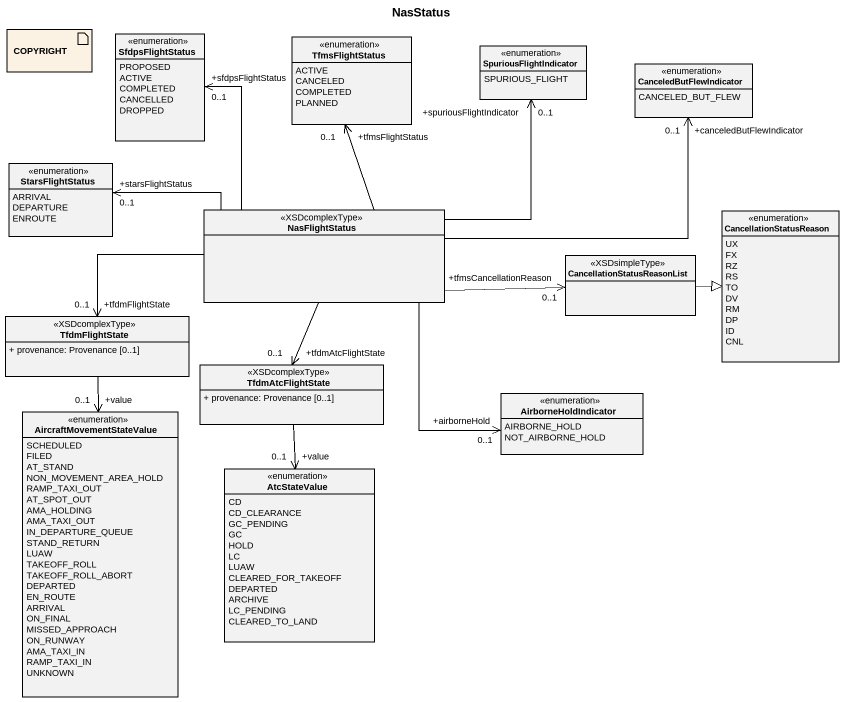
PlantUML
@startuml
title NasStatus
allowmixing
hide circle
hide empty members
skinparam classAttributeIconSize 0
artifact COPYRIGHT #FCF2E3
enum SfdpsFlightStatus {
  PROPOSED
  ACTIVE
  COMPLETED
  CANCELLED
  DROPPED
}
enum TfmsFlightStatus {
  ACTIVE
  CANCELED
  COMPLETED
  PLANNED
}
enum SpuriousFlightIndicator {
  SPURIOUS_FLIGHT
}
enum CanceledButFlewIndicator {
  CANCELED_BUT_FLEW
}
enum StarsFlightStatus {
  ARRIVAL
  DEPARTURE
  ENROUTE
}
class NasFlightStatus <<XSDcomplexType>>
enum CancellationStatusReason {
  UX
  FX
  RZ
  RS
  TO
  DV
  RM
  DP
  ID
  CNL
}
class CancellationStatusReasonList <<XSDsimpleType>>
class TfdmFlightState <<XSDcomplexType>> {
  + provenance: Provenance [0..1]
}
class TfdmAtcFlightState <<XSDcomplexType>> {
  + provenance: Provenance [0..1]
}
enum AircraftMovementStateValue {
  SCHEDULED
  FILED
  AT_STAND
  NON_MOVEMENT_AREA_HOLD
  RAMP_TAXI_OUT
  AT_SPOT_OUT
  AMA_HOLDING
  AMA_TAXI_OUT
  IN_DEPARTURE_QUEUE
  STAND_RETURN
  LUAW
  TAKEOFF_ROLL
  TAKEOFF_ROLL_ABORT
  DEPARTED
  EN_ROUTE
  ARRIVAL
  ON_FINAL
  MISSED_APPROACH
  ON_RUNWAY
  AMA_TAXI_IN
  RAMP_TAXI_IN
  UNKNOWN
}
enum AirborneHoldIndicator {
  AIRBORNE_HOLD
  NOT_AIRBORNE_HOLD
}
enum AtcStateValue {
  CD
  CD_CLEARANCE
  GC_PENDING
  GC
  HOLD
  LC
  LUAW
  CLEARED_FOR_TAKEOFF
  DEPARTED
  ARCHIVE
  LC_PENDING
  CLEARED_TO_LAND
}
NasFlightStatus -up-> "+sfdpsFlightStatus\n0..1" SfdpsFlightStatus
NasFlightStatus -up-> "+tfmsFlightStatus\n0..1" TfmsFlightStatus
NasFlightStatus -up-> "+spuriousFlightIndicator\n0..1" SpuriousFlightIndicator
NasFlightStatus -right-> "+canceledButFlewIndicator\n0..1" CanceledButFlewIndicator
NasFlightStatus -left-> "+starsFlightStatus\n0..1" StarsFlightStatus
NasFlightStatus -right-> "+tfmsCancellationReason\n0..1" CancellationStatusReasonList
NasFlightStatus -left-> "+tfdmFlightState\n0..1" TfdmFlightState
NasFlightStatus --> "+tfdmAtcFlightState\n0..1" TfdmAtcFlightState
NasFlightStatus --> "+airborneHold\n0..1" AirborneHoldIndicator
CancellationStatusReasonList -right-|> CancellationStatusReason
TfdmFlightState --> "+value\n0..1" AircraftMovementStateValue
TfdmAtcFlightState --> "+value\n0..1" AtcStateValue
@enduml
